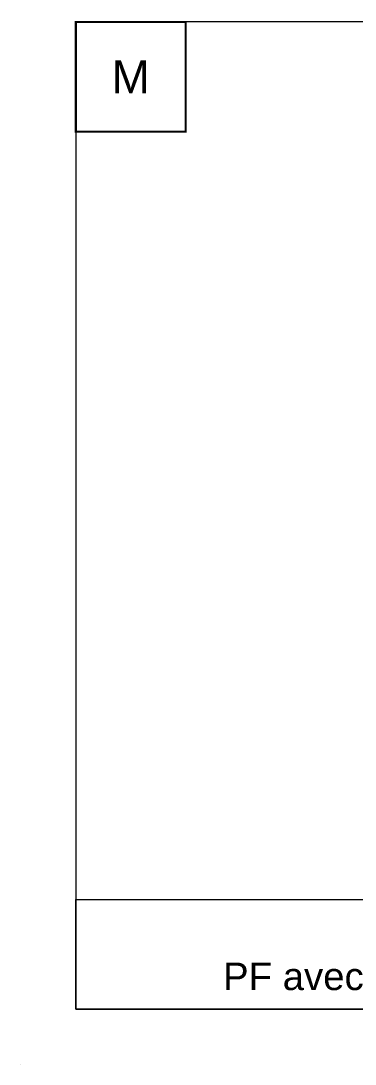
# Model space of a CAD drawing. Header units: millimetres. Extents: x -20000 to 230000, y -17405 to 24510.
# Drawn here: x 120000 to 123044, y -10000 to -490 of the extents above; entities that cross this region are included whole.
import ezdxf
from ezdxf.enums import TextEntityAlignment as Align

# ---------------------------------------------------------------- set-up
doc = ezdxf.new("R2010")
doc.units = ezdxf.units.MM
doc.header["$PDMODE"] = 35
doc.header["$PDSIZE"] = 0.5
doc.layers.get('0').update_dxf_attribs({"lineweight": 13})
doc.layers.add('0 - 1 (validé)', color=3, linetype='Continuous', lineweight=13)
doc.layers.add('1 - Texte', color=7, linetype='Continuous', lineweight=13)
doc.layers.add('0 - Trame', color=1, linetype='Continuous', lineweight=0, plot=False)
doc.layers.add('Non visible', color=163, linetype='Continuous', lineweight=25, plot=False)
doc.styles.get("Standard").update_dxf_attribs({"font": 'ARIALUNI.TTF'})
doc.styles.add('Texte Poralu', font='tahomabd.ttf')

# ---------------------------------------------------------------- blocks, each defined once
blk = doc.blocks.new('Cadre Coupe_Elev')
at = {"const_width": 20}
blk.add_lwpolyline([(500, 9500), (1500, 9500), (1500, 8500), (500, 8500)], close=True, dxfattribs=at)
for p in [(2000, 9500), (2000, 1500), (2000, 500)]:
    blk.add_point(p)
at = {"layer": '0 - Trame'}
for points in [[(500, 500), (9500, 500), (9500, 9500), (500, 9500)], [(500, 1500), (9500, 1500), (9500, 500), (500, 500)]]:
    blk.add_lwpolyline(points, close=True, dxfattribs=at)
for p in [(0, 0), (10000, 0)]:
    blk.add_point(p, dxfattribs=at)
at = {"color": 7}
blk.add_attdef('REPERE_1', text='', height=300, dxfattribs=at).set_placement((1000, 9000), align=Align.MIDDLE_CENTER)
at = {"layer": '1 - Texte', "color": 7}
for tag, p in [('DEFINITION1', (5000, 1200)), ('DEFINITION2', (5000, 800))]:
    blk.add_attdef(tag, text='', height=250, dxfattribs=at).set_placement(p, align=Align.MIDDLE_CENTER)
at = {"layer": 'Non visible', "style": 'Texte Poralu'}
for p in [(5447.1, 4905.8), (5447.1, 4605.8)]:
    blk.add_attdef('REPERE_2', text='', height=35, dxfattribs=at).set_placement(p, align=Align.MIDDLE_LEFT)

msp = doc.modelspace()

# ---------------------------------------------------------------- block references
at = {"layer": '0 - 1 (validé)'}
msp.add_blockref('Cadre Coupe_Elev', (110000, -10000), dxfattribs=at)
ref = msp.add_blockref('Cadre Coupe_Elev', (120000, -10000), dxfattribs=at)
ref.add_attrib('REPERE_1', 'M', dxfattribs={"layer": '0', "color": 7, "height": 300}).set_placement((121000, -1000), align=Align.MIDDLE_CENTER)
ref.add_attrib('DEFINITION2', 'PF avec VR / RDC - Loggia + Etanchéité', dxfattribs={"layer": '1 - Texte', "color": 7, "height": 250}).set_placement((125000, -9200), align=Align.MIDDLE_CENTER)

doc.saveas('drawing.dxf')
